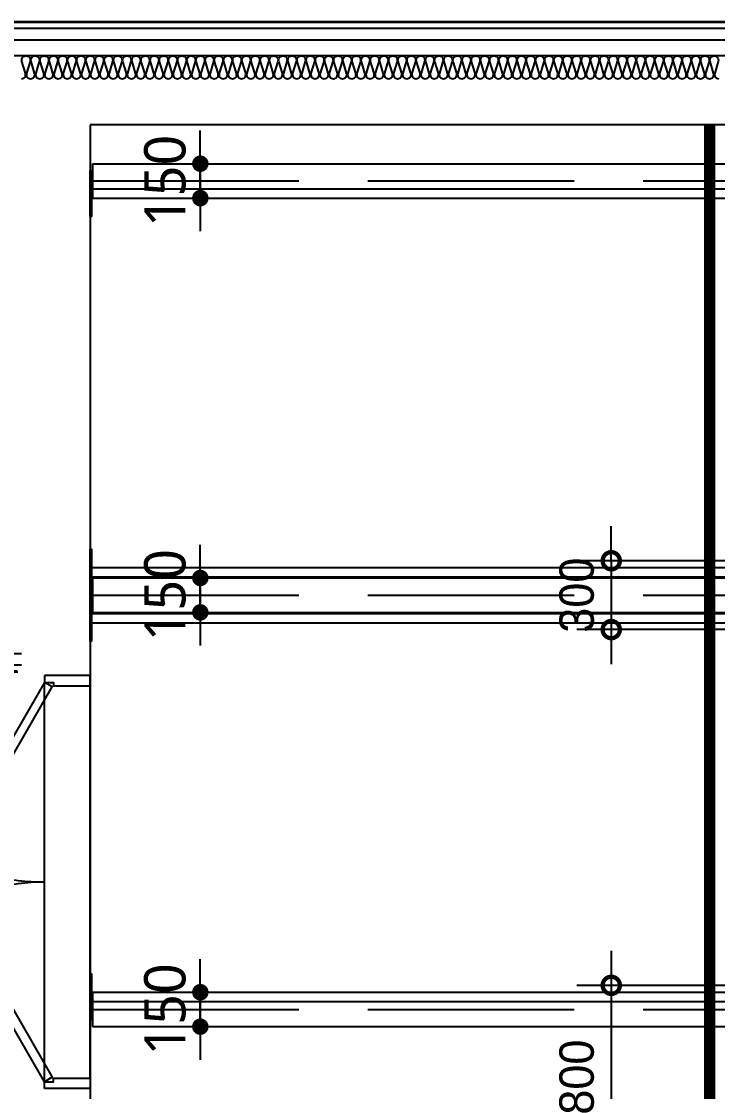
# Model space of a CAD drawing. Header units: millimetres. Extents: x -95754 to 177808, y 34455 to 149960.
# Drawn here: x 170754 to 173788, y 130792 to 135455 of the extents above; entities that cross this region are included whole.
import ezdxf

# ---------------------------------------------------------------- set-up
doc = ezdxf.new("R2010")
doc.units = ezdxf.units.MM
doc.header["$LTSCALE"] = 300
doc.linetypes.add('xs-1f_plan$0$HID', pattern=[4, 3, -1])
doc.layers.get('Defpoints').update_dxf_attribs({"color": 151})
for name, color, linetype in [('A-DOOR', 4, 'Continuous'), ('A-DOOR-1', 1, 'Continuous'), ('A-DOOR-8', 8, 'Continuous'), ('A-하지철물', 55, 'Continuous'), ('ISL', 251, 'Continuous'), ('S-STEEL', 7, 'Continuous'), ('복합판넬', 6, 'Continuous')]:
    doc.layers.add(name, color=color, linetype=linetype)
doc.layers.add('A-ETC-전기 NOPLOT', color=163, linetype='Continuous', plot=False)
doc.layers.add('A-WIN-ELE', color=8, linetype='Continuous', lineweight=9)
doc.styles.add('Gtx', font='')
doc.styles.add('xs-1f_plan$0$Gdim', font='malgun.ttf')
doc.styles.get('Gtx').set_extended_font_data('Dotum')
doc.dimstyles.new('Gdim300', dxfattribs={"dimscale": 300, "dimtxt": 3, "dimasz": 6, "dimexe": 1.5, "dimexo": 2, "dimgap": 1, "dimtad": 1, "dimdec": 0, "dimzin": 0, "dimdsep": 46, "dimlunit": 6, "dimtxsty": 'Gtx', "dimblk": 'DOTSMALL', "dimblk1": 'DOTSMALL', "dimblk2": 'DOTSMALL', "dimcen": 1.5, "dimdle": 1.5, "dimclrd": 1, "dimclre": 1, "dimclrt": 256, "dimazin": 0, "dimtfac": 1, "dimtdec": 0, "dimtix": 1, "dimtmove": 2, "dimatfit": 3, "dimldrblk": 'DOTSMALL', "dimfxl": 1, "dimtolj": 1, "dimtzin": 0, "dimlwd": -1, "dimlwe": -1, "dimarcsym": 0})
doc.dimstyles.new('xs-1f_plan$0$Gdim200', dxfattribs={"dimscale": 200, "dimtxt": 3, "dimasz": 1.2, "dimexe": 2, "dimexo": 3, "dimgap": 1, "dimtad": 1, "dimdsep": 46, "dimlunit": 6, "dimtxsty": 'xs-1f_plan$0$Gdim', "dimblk1": 'xs-1f_plan$0$_CIDOT', "dimblk2": 'xs-1f_plan$0$_CIDOT', "dimsah": 1, "dimcen": 2.5, "dimdle": 2, "dimclrd": 1, "dimclre": 1, "dimclrt": 3, "dimazin": 2, "dimtfac": 1, "dimtix": 1, "dimtmove": 2, "dimatfit": 3, "dimldrblk": 'xs-1f_plan$0$_CIDOT', "dimfxl": 2, "dimtolj": 1, "dimtzin": 0, "dimarcsym": 0})

# ---------------------------------------------------------------- blocks, each defined once
blk = doc.blocks.new('FDD-2')
at = {"layer": 'A-DOOR', "linetype": 'Continuous'}
for points in [[(-870, 200), (-116.6, 635), (-96.6, 600.4), (-850, 165.4)], [(870, 200), (116.6, 635), (96.6, 600.4), (850, 165.4)], [(-900, 200), (-870, 200), (-870, 160), (-855, 160), (-855, 0), (-900, 0)], [(900, 200), (870, 200), (870, 160), (855, 160), (855, 0), (900, 0)]]:
    blk.add_lwpolyline(points, close=True, dxfattribs=at)
at = {"layer": 'A-DOOR-1', "linetype": 'Continuous'}
for centre, start, end in [((-870, 200), 0, 30), ((870, 200), 150, 180)]:
    blk.add_arc(centre, 870, start, end, dxfattribs=at)
at = {"layer": 'A-DOOR-8', "linetype": 'Continuous'}
for p, q in [((-870, 200), (870, 200)), ((-855, 0), (855, 0))]:
    blk.add_line(p, q, dxfattribs=at)
blk = doc.blocks.new('_DotSmall')
at = {"color": 0, "linetype": 'ByBlock', "const_width": 0.5}
blk.add_lwpolyline([(-0.0625, 0, 1), (0.0625, 0, 1)], format="xyb", close=True, dxfattribs=at)
blk = doc.blocks.new('*D2641')
at = {"layer": 'A-ETC-전기 NOPLOT', "color": 1, "transparency": 16777216}
for p, q in [((1207609.4, -81613.9), (1207609.4, -81463.9)), ((1209533.1, -81613.9), (1207459.4, -81613.9)), ((1207609.4, -81613.9), (1207609.4, -81913.9)), ((1209533.1, -81913.9), (1207459.4, -81913.9)), ((1207609.4, -81913.9), (1207609.4, -82063.9))]:
    blk.add_line(p, q, dxfattribs=at)
at = {"layer": 'Defpoints', "color": 0, "transparency": 16777216}
for p in [(1209683.1, -81613.9), (1207609.4, -81913.9), (1209683.1, -81913.9)]:
    blk.add_point(p, dxfattribs=at)
at = {"layer": 'A-ETC-전기 NOPLOT', "color": 1, "transparency": 16777216, "xscale": 150, "yscale": 150, "zscale": 150}
for p, rotation in [((1207609.4, -81613.9), 270), ((1207609.4, -81913.9), 90)]:
    blk.add_blockref('_DotSmall', p, dxfattribs=dict(at, rotation=rotation))
at = {"layer": 'A-ETC-전기 NOPLOT', "transparency": 16777216, "insert": (1207459.3, -81763.9), "char_height": 150, "attachment_point": 5, "rotation": 90, "style": 'Gtx'}
blk.add_mtext('\\A1;300', dxfattribs=at)
blk = doc.blocks.new('*D2642')
at = {"layer": 'A-ETC-전기 NOPLOT', "color": 1, "transparency": 16777216}
for p, q in [((1207609.4, -83313.9), (1207609.4, -84413.9)), ((1209533.1, -83463.9), (1207459.4, -83463.9)), ((1209533.1, -84263.9), (1207459.4, -84263.9))]:
    blk.add_line(p, q, dxfattribs=at)
at = {"layer": 'Defpoints', "color": 0, "transparency": 16777216}
for p in [(1209683.1, -83463.9), (1207609.4, -84263.9), (1209683.1, -84263.9)]:
    blk.add_point(p, dxfattribs=at)
at = {"layer": 'A-ETC-전기 NOPLOT', "color": 1, "transparency": 16777216, "xscale": 150, "yscale": 150, "zscale": 150}
for p, rotation in [((1207609.4, -83463.9), 90), ((1207609.4, -84263.9), 270)]:
    blk.add_blockref('_DotSmall', p, dxfattribs=dict(at, rotation=rotation))
at = {"layer": 'A-ETC-전기 NOPLOT', "transparency": 16777216, "insert": (1207459.3, -83863.9), "char_height": 150, "attachment_point": 5, "rotation": 90, "style": 'Gtx'}
blk.add_mtext('\\A1;800', dxfattribs=at)
blk = doc.blocks.new('xs-1f_plan$0$_CIDOT')
at = {"color": 0, "linetype": 'ByBlock'}
blk.add_line((2, 0), (-1, 0), dxfattribs=at)
at = {"color": 0, "linetype": 'ByBlock', "const_width": 0.5}
blk.add_lwpolyline([(-0.25, 0, 1), (0.25, 0, 1)], format="xyb", close=True, dxfattribs=at)
blk = doc.blocks.new('*D2655')
at = {"layer": 'Defpoints', "color": 155, "lineweight": -2, "transparency": 16777216}
for p, q in [((1205818.1, -79811.9), (1205818.1, -79739.9)), ((1205518.1, -79883.9), (1205938.1, -79883.9)), ((1205818.1, -80033.9), (1205818.1, -79883.9)), ((1205518.1, -80033.9), (1205938.1, -80033.9)), ((1205818.1, -80105.9), (1205818.1, -80177.9))]:
    blk.add_line(p, q, dxfattribs=at)
at = {"layer": 'Defpoints', "color": 0, "transparency": 16777216}
for p in [(1205338.1, -79883.9), (1205818.1, -79883.9), (1205338.1, -80033.9)]:
    blk.add_point(p, dxfattribs=at)
at = {"layer": 'Defpoints', "color": 155, "lineweight": -2, "transparency": 16777216, "xscale": 71.99999999999994, "yscale": 71.99999999999994, "zscale": 71.99999999999994}
for p, rotation in [((1205818.1, -79883.9), 270), ((1205818.1, -80033.9), 90)]:
    blk.add_blockref('xs-1f_plan$0$_CIDOT', p, dxfattribs=dict(at, rotation=rotation))
at = {"layer": 'Defpoints', "color": 155, "transparency": 16777216, "insert": (1205664.6, -79958.9), "char_height": 180, "attachment_point": 5, "rotation": 90, "style": 'xs-1f_plan$0$Gdim'}
blk.add_mtext('\\A1;150', dxfattribs=at)
blk = doc.blocks.new('*D2654')
at = {"layer": 'Defpoints', "color": 155, "lineweight": -2, "transparency": 16777216}
for p, q in [((1205818.1, -81616.9), (1205818.1, -81544.9)), ((1205518.1, -81688.9), (1205938.1, -81688.9)), ((1205818.1, -81838.9), (1205818.1, -81688.9)), ((1205518.1, -81838.9), (1205938.1, -81838.9)), ((1205818.1, -81910.9), (1205818.1, -81982.9))]:
    blk.add_line(p, q, dxfattribs=at)
at = {"layer": 'Defpoints', "color": 0, "transparency": 16777216}
for p in [(1205338.1, -81688.9), (1205818.1, -81688.9), (1205338.1, -81838.9)]:
    blk.add_point(p, dxfattribs=at)
at = {"layer": 'Defpoints', "color": 155, "lineweight": -2, "transparency": 16777216, "xscale": 71.99999999999994, "yscale": 71.99999999999994, "zscale": 71.99999999999994}
for p, rotation in [((1205818.1, -81688.9), 270), ((1205818.1, -81838.9), 90)]:
    blk.add_blockref('xs-1f_plan$0$_CIDOT', p, dxfattribs=dict(at, rotation=rotation))
at = {"layer": 'Defpoints', "color": 155, "transparency": 16777216, "insert": (1205664.6, -81763.9), "char_height": 180, "attachment_point": 5, "rotation": 90, "style": 'xs-1f_plan$0$Gdim'}
blk.add_mtext('\\A1;150', dxfattribs=at)
blk = doc.blocks.new('*D2652')
at = {"layer": 'Defpoints', "color": 155, "lineweight": -2, "transparency": 16777216}
for p, q in [((1205818.1, -83421.9), (1205818.1, -83349.9)), ((1205518.1, -83493.9), (1205938.1, -83493.9)), ((1205818.1, -83643.9), (1205818.1, -83493.9)), ((1205518.1, -83643.9), (1205938.1, -83643.9)), ((1205818.1, -83715.9), (1205818.1, -83787.9))]:
    blk.add_line(p, q, dxfattribs=at)
at = {"layer": 'Defpoints', "color": 0, "transparency": 16777216}
for p in [(1205338.1, -83493.9), (1205818.1, -83493.9), (1205338.1, -83643.9)]:
    blk.add_point(p, dxfattribs=at)
at = {"layer": 'Defpoints', "color": 155, "lineweight": -2, "transparency": 16777216, "xscale": 71.99999999999994, "yscale": 71.99999999999994, "zscale": 71.99999999999994}
for p, rotation in [((1205818.1, -83493.9), 270), ((1205818.1, -83643.9), 90)]:
    blk.add_blockref('xs-1f_plan$0$_CIDOT', p, dxfattribs=dict(at, rotation=rotation))
at = {"layer": 'Defpoints', "color": 155, "transparency": 16777216, "insert": (1205664.6, -83568.9), "char_height": 180, "attachment_point": 5, "rotation": 90, "style": 'xs-1f_plan$0$Gdim'}
blk.add_mtext('\\A1;150', dxfattribs=at)
blk = doc.blocks.new('연도01')
at = {"layer": 'A-ETC-전기 NOPLOT'}
for p, q in [((1205338.082, -79993.916), (1211338.083, -79993.916)), ((1205338.082, -80033.916), (1211338.083, -80033.916)), ((1205338.082, -81643.916), (1211338.083, -81643.916)), ((1205338.082, -81683.916), (1211338.083, -81683.916)), ((1205338.082, -81843.916), (1211338.083, -81843.916)), ((1205338.082, -81883.916), (1211338.083, -81883.916)), ((1205338.082, -83493.916), (1211338.083, -83493.916)), ((1205338.082, -83533.916), (1211338.083, -83533.916))]:
    blk.add_line(p, q, dxfattribs=at)
at = {"layer": 'A-ETC-전기 NOPLOT', "const_width": 50, "elevation": 0, "flags": 128}
blk.add_lwpolyline([(1208038.083, -79713.916), (1208038.083, -86113.916)], dxfattribs=at)
at = {"layer": 'A-ETC-전기 NOPLOT', "elevation": 0}
blk.add_lwpolyline([(1205338.083, -79713.916), (1205338.083, -86113.916), (1211338.083, -86113.916), (1211338.083, -79713.916)], close=True, dxfattribs=at)
at = {"layer": 'A-ETC-전기 NOPLOT'}
for points in [[(1205338.082, -79913.916), (1205344.082, -79913.916), (1205344.082, -80113.916), (1205338.082, -80113.916)], [(1205338.082, -81563.916), (1205344.082, -81563.916), (1205344.082, -81763.916), (1205338.082, -81763.916)], [(1205338.082, -81763.916), (1205344.082, -81763.916), (1205344.082, -81963.916), (1205338.082, -81963.916)], [(1205338.082, -83413.916), (1205344.082, -83413.916), (1205344.082, -83613.916), (1205338.082, -83613.916)]]:
    blk.add_lwpolyline(points, close=True, dxfattribs=at)
at = {"layer": 'S-STEEL', "color": 253, "ltscale": 4}
for p, q in [((1205338.082, -79883.916), (1205338.082, -80033.916)), ((1205338.082, -81688.916), (1205338.082, -81838.916)), ((1205338.082, -83493.916), (1205338.082, -83643.916))]:
    blk.add_line(p, q, dxfattribs=at)
at = {"layer": 'S-STEEL', "ltscale": 4}
for p, q in [((1205348.082, -79883.916), (1211028.083, -79883.916)), ((1205348.082, -79883.916), (1205348.082, -80033.916)), ((1205348.082, -80033.916), (1211028.083, -80033.916)), ((1205348.082, -81688.916), (1211028.083, -81688.916)), ((1205348.082, -81688.916), (1205348.082, -81838.916)), ((1205348.082, -81838.916), (1211028.083, -81838.916)), ((1205348.082, -83493.916), (1211028.083, -83493.916)), ((1205348.082, -83493.916), (1205348.082, -83643.916)), ((1205348.082, -83643.916), (1211028.083, -83643.916))]:
    blk.add_line(p, q, dxfattribs=at)
at = {"layer": 'S-STEEL', "color": 253, "linetype": 'xs-1f_plan$0$HID'}
for p, q in [((1205348.082, -79958.916), (1211028.083, -79958.916)), ((1205348.082, -81763.916), (1211028.083, -81763.916)), ((1205348.082, -83568.916), (1211028.083, -83568.916))]:
    blk.add_line(p, q, dxfattribs=at)
at = {"layer": 'A-ETC-전기 NOPLOT'}
for base, p1, p2, picture, middle in [((1207609.429, -81913.916), (1209683.083, -81613.916), (1209683.083, -81913.916), '*D2641', (1207459.327, -81763.916)), ((1207609.429, -84263.916), (1209683.083, -83463.916), (1209683.083, -84263.916), '*D2642', (1207459.327, -83863.916))]:
    dim = blk.add_linear_dim(base=base, p1=p1, p2=p2, angle=90, dimstyle='Gdim300', override={"dimtxt": 0.5, "dimasz": 0.5, "dimexe": 0.5, "dimexo": 0.5, "dimgap": 0.25, "dimdle": 0.5}, dxfattribs=at)
    dim.commit()
    dim.dimension.update_dxf_attribs({"geometry": picture, "text_midpoint": middle})
at = {"layer": 'Defpoints'}
for base, p1, p2, picture, middle in [((1205818.082, -79883.916), (1205338.082, -80033.916), (1205338.082, -79883.916), '*D2655', (1205664.597, -79958.916)), ((1205818.082, -81688.916), (1205338.082, -81838.916), (1205338.082, -81688.916), '*D2654', (1205664.597, -81763.916)), ((1205818.082, -83493.916), (1205338.082, -83643.916), (1205338.082, -83493.916), '*D2652', (1205664.597, -83568.916))]:
    dim = blk.add_linear_dim(base=base, p1=p1, p2=p2, angle=90, dimstyle='xs-1f_plan$0$Gdim200', override={"dimscale": 60, "dimzin": 8, "dimclrd": 155, "dimclre": 155, "dimclrt": 155}, dxfattribs=at)
    dim.commit()
    dim.dimension.update_dxf_attribs({"geometry": picture, "text_midpoint": middle})

msp = doc.modelspace()

# ---------------------------------------------------------------- linework, layer by layer
at = {"layer": 'A-ETC-전기 NOPLOT', "elevation": 0}
msp.add_lwpolyline([(171053.6, 135005), (171053.6, 128605), (177053.6, 128605), (177053.6, 135005)], close=True, dxfattribs=at)
at = {"layer": 'A-ETC-전기 NOPLOT'}
for points in [[(171053.6, 134805), (171059.6, 134805), (171059.6, 134605), (171053.6, 134605)], [(171053.6, 133155), (171059.6, 133155), (171059.6, 132955), (171053.6, 132955)], [(171053.6, 132955), (171059.6, 132955), (171059.6, 132755), (171053.6, 132755)], [(171053.6, 131305), (171059.6, 131305), (171059.6, 131105), (171053.6, 131105)]]:
    msp.add_lwpolyline(points, close=True, dxfattribs=at)
at = {"layer": 'A-WIN-ELE', "elevation": 0}
msp.add_lwpolyline([(177038.6, 135455), (170503.6, 135455), (170503.6, 107520)], dxfattribs=at)
at = {"layer": 'A-하지철물'}
for points in [[(170753.6, 132650), (170533.6, 132650), (170533.6, 135425), (177053.6, 135425)], [(170753.6, 132700), (170583.6, 132700), (170583.6, 135375), (177053.6, 135375)]]:
    msp.add_lwpolyline(points, dxfattribs=at)
at = {"layer": 'ISL'}
msp.add_line((177053.6, 135305), (170653.6, 135305), dxfattribs=at)
at = {"layer": 'ISL', "elevation": 0}
msp.add_lwpolyline([(170753.6, 135205, 0.509267), (170771.3, 135229.3), (170755.9, 135280.8, -1.372593), (170791.3, 135280.8), (170775.9, 135229.3, 0.509267), (170793.6, 135205, 0.509267), (170811.3, 135229.3), (170795.9, 135280.8, -1.372593), (170831.3, 135280.8), (170815.9, 135229.3, 0.509267), (170833.6, 135205, 0.509267), (170851.3, 135229.3), (170835.9, 135280.8, -1.372593), (170871.3, 135280.8), (170855.9, 135229.3, 0.509267), (170873.6, 135205, 0.509267), (170891.3, 135229.3), (170875.9, 135280.8, -1.372593), (170911.3, 135280.8), (170895.9, 135229.3, 0.509267), (170913.6, 135205, 0.509267), (170931.3, 135229.3), (170915.9, 135280.8, -1.372593), (170951.3, 135280.8), (170935.9, 135229.3, 0.509267), (170953.6, 135205, 0.509267), (170971.3, 135229.3), (170955.9, 135280.8, -1.372593), (170991.3, 135280.8), (170975.9, 135229.3, 0.509267), (170993.6, 135205, 0.509267), (171011.3, 135229.3), (170995.9, 135280.8, -1.372593), (171031.3, 135280.8), (171015.9, 135229.3, 0.509267), (171033.6, 135205, 0.509267), (171051.3, 135229.3), (171035.9, 135280.8, -1.372593), (171071.3, 135280.8), (171055.9, 135229.3, 0.509267), (171073.6, 135205, 0.509267), (171091.3, 135229.3), (171075.9, 135280.8, -1.372593), (171111.3, 135280.8), (171095.9, 135229.3, 0.509267), (171113.6, 135205, 0.509267), (171131.3, 135229.3), (171115.9, 135280.8, -1.372593), (171151.3, 135280.8), (171135.9, 135229.3, 0.509267), (171153.6, 135205, 0.509267), (171171.3, 135229.3), (171155.9, 135280.8, -1.372593), (171191.3, 135280.8), (171175.9, 135229.3, 0.509267), (171193.6, 135205, 0.509267), (171211.3, 135229.3), (171195.9, 135280.8, -1.372593), (171231.3, 135280.8), (171215.9, 135229.3, 0.509267), (171233.6, 135205, 0.509267), (171251.3, 135229.3), (171235.9, 135280.8, -1.372593), (171271.3, 135280.8), (171255.9, 135229.3, 0.509267), (171273.6, 135205, 0.509267), (171291.3, 135229.3), (171275.9, 135280.8, -1.372593), (171311.3, 135280.8), (171295.9, 135229.3, 0.509267), (171313.6, 135205, 0.509267), (171331.3, 135229.3), (171315.9, 135280.8, -1.372593), (171351.3, 135280.8), (171335.9, 135229.3, 0.509267), (171353.6, 135205, 0.509267), (171371.3, 135229.3), (171355.9, 135280.8, -1.372593), (171391.3, 135280.8), (171375.9, 135229.3, 0.509267), (171393.6, 135205, 0.509267), (171411.3, 135229.3), (171395.9, 135280.8, -1.372593), (171431.3, 135280.8), (171415.9, 135229.3, 0.509267), (171433.6, 135205, 0.509267), (171451.3, 135229.3), (171435.9, 135280.8, -1.372593), (171471.3, 135280.8), (171455.9, 135229.3, 0.509267), (171473.6, 135205, 0.509267), (171491.3, 135229.3), (171475.9, 135280.8, -1.372593), (171511.3, 135280.8), (171495.9, 135229.3, 0.509267), (171513.6, 135205, 0.509267), (171531.3, 135229.3), (171515.9, 135280.8, -1.372593), (171551.3, 135280.8), (171535.9, 135229.3, 0.509267), (171553.6, 135205, 0.509267), (171571.3, 135229.3), (171555.9, 135280.8, -1.372593), (171591.3, 135280.8), (171575.9, 135229.3, 0.509267), (171593.6, 135205, 0.509267), (171611.3, 135229.3), (171595.9, 135280.8, -1.372593), (171631.3, 135280.8), (171615.9, 135229.3, 0.509267), (171633.6, 135205, 0.509267), (171651.3, 135229.3), (171635.9, 135280.8, -1.372593), (171671.3, 135280.8), (171655.9, 135229.3, 0.509267), (171673.6, 135205, 0.509267), (171691.3, 135229.3), (171675.9, 135280.8, -1.372593), (171711.3, 135280.8), (171695.9, 135229.3, 0.509267), (171713.6, 135205, 0.509267), (171731.3, 135229.3), (171715.9, 135280.8, -1.372593), (171751.3, 135280.8), (171735.9, 135229.3, 0.509267), (171753.6, 135205, 0.509267), (171771.3, 135229.3), (171755.9, 135280.8, -1.372593), (171791.3, 135280.8), (171775.9, 135229.3, 0.509267), (171793.6, 135205, 0.509267), (171811.3, 135229.3), (171795.9, 135280.8, -1.372593), (171831.3, 135280.8), (171815.9, 135229.3, 0.509267), (171833.6, 135205, 0.509267), (171851.3, 135229.3), (171835.9, 135280.8, -1.372593), (171871.3, 135280.8), (171855.9, 135229.3, 0.509267), (171873.6, 135205, 0.509267), (171891.3, 135229.3), (171875.9, 135280.8, -1.372593), (171911.3, 135280.8), (171895.9, 135229.3, 0.509267), (171913.6, 135205, 0.509267), (171931.3, 135229.3), (171915.9, 135280.8, -1.372593), (171951.3, 135280.8), (171935.9, 135229.3, 0.509267), (171953.6, 135205, 0.509267), (171971.3, 135229.3), (171955.9, 135280.8, -1.372593), (171991.3, 135280.8), (171975.9, 135229.3, 0.509267), (171993.6, 135205, 0.509267), (172011.3, 135229.3), (171995.9, 135280.8, -1.372593), (172031.3, 135280.8), (172015.9, 135229.3, 0.509267), (172033.6, 135205, 0.509267), (172051.3, 135229.3), (172035.9, 135280.8, -1.372593), (172071.3, 135280.8), (172055.9, 135229.3, 0.509267), (172073.6, 135205, 0.509267), (172091.3, 135229.3), (172075.9, 135280.8, -1.372593), (172111.3, 135280.8), (172095.9, 135229.3, 0.509267), (172113.6, 135205, 0.509267), (172131.3, 135229.3), (172115.9, 135280.8, -1.372593), (172151.3, 135280.8), (172135.9, 135229.3, 0.509267), (172153.6, 135205, 0.509267), (172171.3, 135229.3), (172155.9, 135280.8, -1.372593), (172191.3, 135280.8), (172175.9, 135229.3, 0.509267), (172193.6, 135205, 0.509267), (172211.3, 135229.3), (172195.9, 135280.8, -1.372593), (172231.3, 135280.8), (172215.9, 135229.3, 0.509267), (172233.6, 135205, 0.509267), (172251.3, 135229.3), (172235.9, 135280.8, -1.372593), (172271.3, 135280.8), (172255.9, 135229.3, 0.509267), (172273.6, 135205, 0.509267), (172291.3, 135229.3), (172275.9, 135280.8, -1.372593), (172311.3, 135280.8), (172295.9, 135229.3, 0.509267), (172313.6, 135205, 0.509267), (172331.3, 135229.3), (172315.9, 135280.8, -1.372593), (172351.3, 135280.8), (172335.9, 135229.3, 0.509267), (172353.6, 135205, 0.509267), (172371.3, 135229.3), (172355.9, 135280.8, -1.372593), (172391.3, 135280.8), (172375.9, 135229.3, 0.509267), (172393.6, 135205, 0.509267), (172411.3, 135229.3), (172395.9, 135280.8, -1.372593), (172431.3, 135280.8), (172415.9, 135229.3, 0.509267), (172433.6, 135205, 0.509267), (172451.3, 135229.3), (172435.9, 135280.8, -1.372593), (172471.3, 135280.8), (172455.9, 135229.3, 0.509267), (172473.6, 135205, 0.509267), (172491.3, 135229.3), (172475.9, 135280.8, -1.372593), (172511.3, 135280.8), (172495.9, 135229.3, 0.509267), (172513.6, 135205, 0.509267), (172531.3, 135229.3), (172515.9, 135280.8, -1.372593), (172551.3, 135280.8), (172535.9, 135229.3, 0.509267), (172553.6, 135205, 0.509267), (172571.3, 135229.3), (172555.9, 135280.8, -1.372593), (172591.3, 135280.8), (172575.9, 135229.3, 0.509267), (172593.6, 135205, 0.509267), (172611.3, 135229.3), (172595.9, 135280.8, -1.372593), (172631.3, 135280.8), (172615.9, 135229.3, 0.509267), (172633.6, 135205, 0.509267), (172651.3, 135229.3), (172635.9, 135280.8, -1.372593), (172671.3, 135280.8), (172655.9, 135229.3, 0.509267), (172673.6, 135205, 0.509267), (172691.3, 135229.3), (172675.9, 135280.8, -1.372593), (172711.3, 135280.8), (172695.9, 135229.3, 0.509267), (172713.6, 135205, 0.509267), (172731.3, 135229.3), (172715.9, 135280.8, -1.372593), (172751.3, 135280.8), (172735.9, 135229.3, 0.509267), (172753.6, 135205, 0.509267), (172771.3, 135229.3), (172755.9, 135280.8, -1.372593), (172791.3, 135280.8), (172775.9, 135229.3, 0.509267), (172793.6, 135205, 0.509267), (172811.3, 135229.3), (172795.9, 135280.8, -1.372593), (172831.3, 135280.8), (172815.9, 135229.3, 0.509267), (172833.6, 135205, 0.509267), (172851.3, 135229.3), (172835.9, 135280.8, -1.372593), (172871.3, 135280.8), (172855.9, 135229.3, 0.509267), (172873.6, 135205, 0.509267), (172891.3, 135229.3), (172875.9, 135280.8, -1.372593), (172911.3, 135280.8), (172895.9, 135229.3, 0.509267), (172913.6, 135205, 0.509267), (172931.3, 135229.3), (172915.9, 135280.8, -1.372593), (172951.3, 135280.8), (172935.9, 135229.3, 0.509267), (172953.6, 135205, 0.509267), (172971.3, 135229.3), (172955.9, 135280.8, -1.372593), (172991.3, 135280.8), (172975.9, 135229.3, 0.509267), (172993.6, 135205, 0.509267), (173011.3, 135229.3), (172995.9, 135280.8, -1.372593), (173031.3, 135280.8), (173015.9, 135229.3, 0.509267), (173033.6, 135205, 0.509267), (173051.3, 135229.3), (173035.9, 135280.8, -1.372593), (173071.3, 135280.8), (173055.9, 135229.3, 0.509267), (173073.6, 135205, 0.509267), (173091.3, 135229.3), (173075.9, 135280.8, -1.372593), (173111.3, 135280.8), (173095.9, 135229.3, 0.509267), (173113.6, 135205, 0.509267), (173131.3, 135229.3), (173115.9, 135280.8, -1.372593), (173151.3, 135280.8), (173135.9, 135229.3, 0.509267), (173153.6, 135205, 0.509267), (173171.3, 135229.3), (173155.9, 135280.8, -1.372593), (173191.3, 135280.8), (173175.9, 135229.3, 0.509267), (173193.6, 135205, 0.509267), (173211.3, 135229.3), (173195.9, 135280.8, -1.372593), (173231.3, 135280.8), (173215.9, 135229.3, 0.509267), (173233.6, 135205, 0.509267), (173251.3, 135229.3), (173235.9, 135280.8, -1.372593), (173271.3, 135280.8), (173255.9, 135229.3, 0.509267), (173273.6, 135205, 0.509267), (173291.3, 135229.3), (173275.9, 135280.8, -1.372593), (173311.3, 135280.8), (173295.9, 135229.3, 0.509267), (173313.6, 135205, 0.509267), (173331.3, 135229.3), (173315.9, 135280.8, -1.372593), (173351.3, 135280.8), (173335.9, 135229.3, 0.509267), (173353.6, 135205, 0.509267), (173371.3, 135229.3), (173355.9, 135280.8, -1.372593), (173391.3, 135280.8), (173375.9, 135229.3, 0.509267), (173393.6, 135205, 0.509267), (173411.3, 135229.3), (173395.9, 135280.8, -1.372593), (173431.3, 135280.8), (173415.9, 135229.3, 0.509267), (173433.6, 135205, 0.509267), (173451.3, 135229.3), (173435.9, 135280.8, -1.372593), (173471.3, 135280.8), (173455.9, 135229.3, 0.509267), (173473.6, 135205, 0.509267), (173491.3, 135229.3), (173475.9, 135280.8, -1.372593), (173511.3, 135280.8), (173495.9, 135229.3, 0.509267), (173513.6, 135205, 0.509267), (173531.3, 135229.3), (173515.9, 135280.8, -1.372593), (173551.3, 135280.8), (173535.9, 135229.3, 0.509267), (173553.6, 135205, 0.509267), (173571.3, 135229.3), (173555.9, 135280.8, -1.372593), (173591.3, 135280.8), (173575.9, 135229.3, 0.509267), (173593.6, 135205, 0.509267), (173611.3, 135229.3), (173595.9, 135280.8, -1.372593), (173631.3, 135280.8), (173615.9, 135229.3, 0.509267), (173633.6, 135205, 0.509267), (173651.3, 135229.3), (173635.9, 135280.8, -1.372593), (173671.3, 135280.8), (173655.9, 135229.3, 0.509267), (173673.6, 135205, 0.509267), (173691.3, 135229.3), (173675.9, 135280.8, -1.372593), (173711.3, 135280.8), (173695.9, 135229.3, 0.509267), (173713.6, 135205, 0.509267), (173731.3, 135229.3), (173715.9, 135280.8, -1.372593), (173751.3, 135280.8), (173735.9, 135229.3, 0.509267), (173753.6, 135205, 0.509267), (173771.3, 135229.3), (173755.9, 135280.8, -1.372593), (173791.3, 135280.8), (173775.9, 135229.3, 0.509267), (173793.6, 135205, 0.509267)], format="xyb", dxfattribs=at)
at = {"layer": '복합판넬', "elevation": 0}
msp.add_lwpolyline([(170738.6, 132620), (170503.6, 132620), (170503.6, 135455), (177038.6, 135455)], dxfattribs=at)
at = {"layer": '복합판넬'}
msp.add_lwpolyline([(170734.6, 132624), (170507.6, 132624), (170507.6, 135451), (177034.6, 135451)], dxfattribs=at)

# ---------------------------------------------------------------- block references
msp.add_blockref('연도01', (-1034284.5, 214718.9))
at = {"layer": 'A-DOOR', "rotation": 89.99999999999999}
msp.add_blockref('FDD-2', (171053.6, 131705), dxfattribs=at)

doc.saveas('drawing.dxf')
